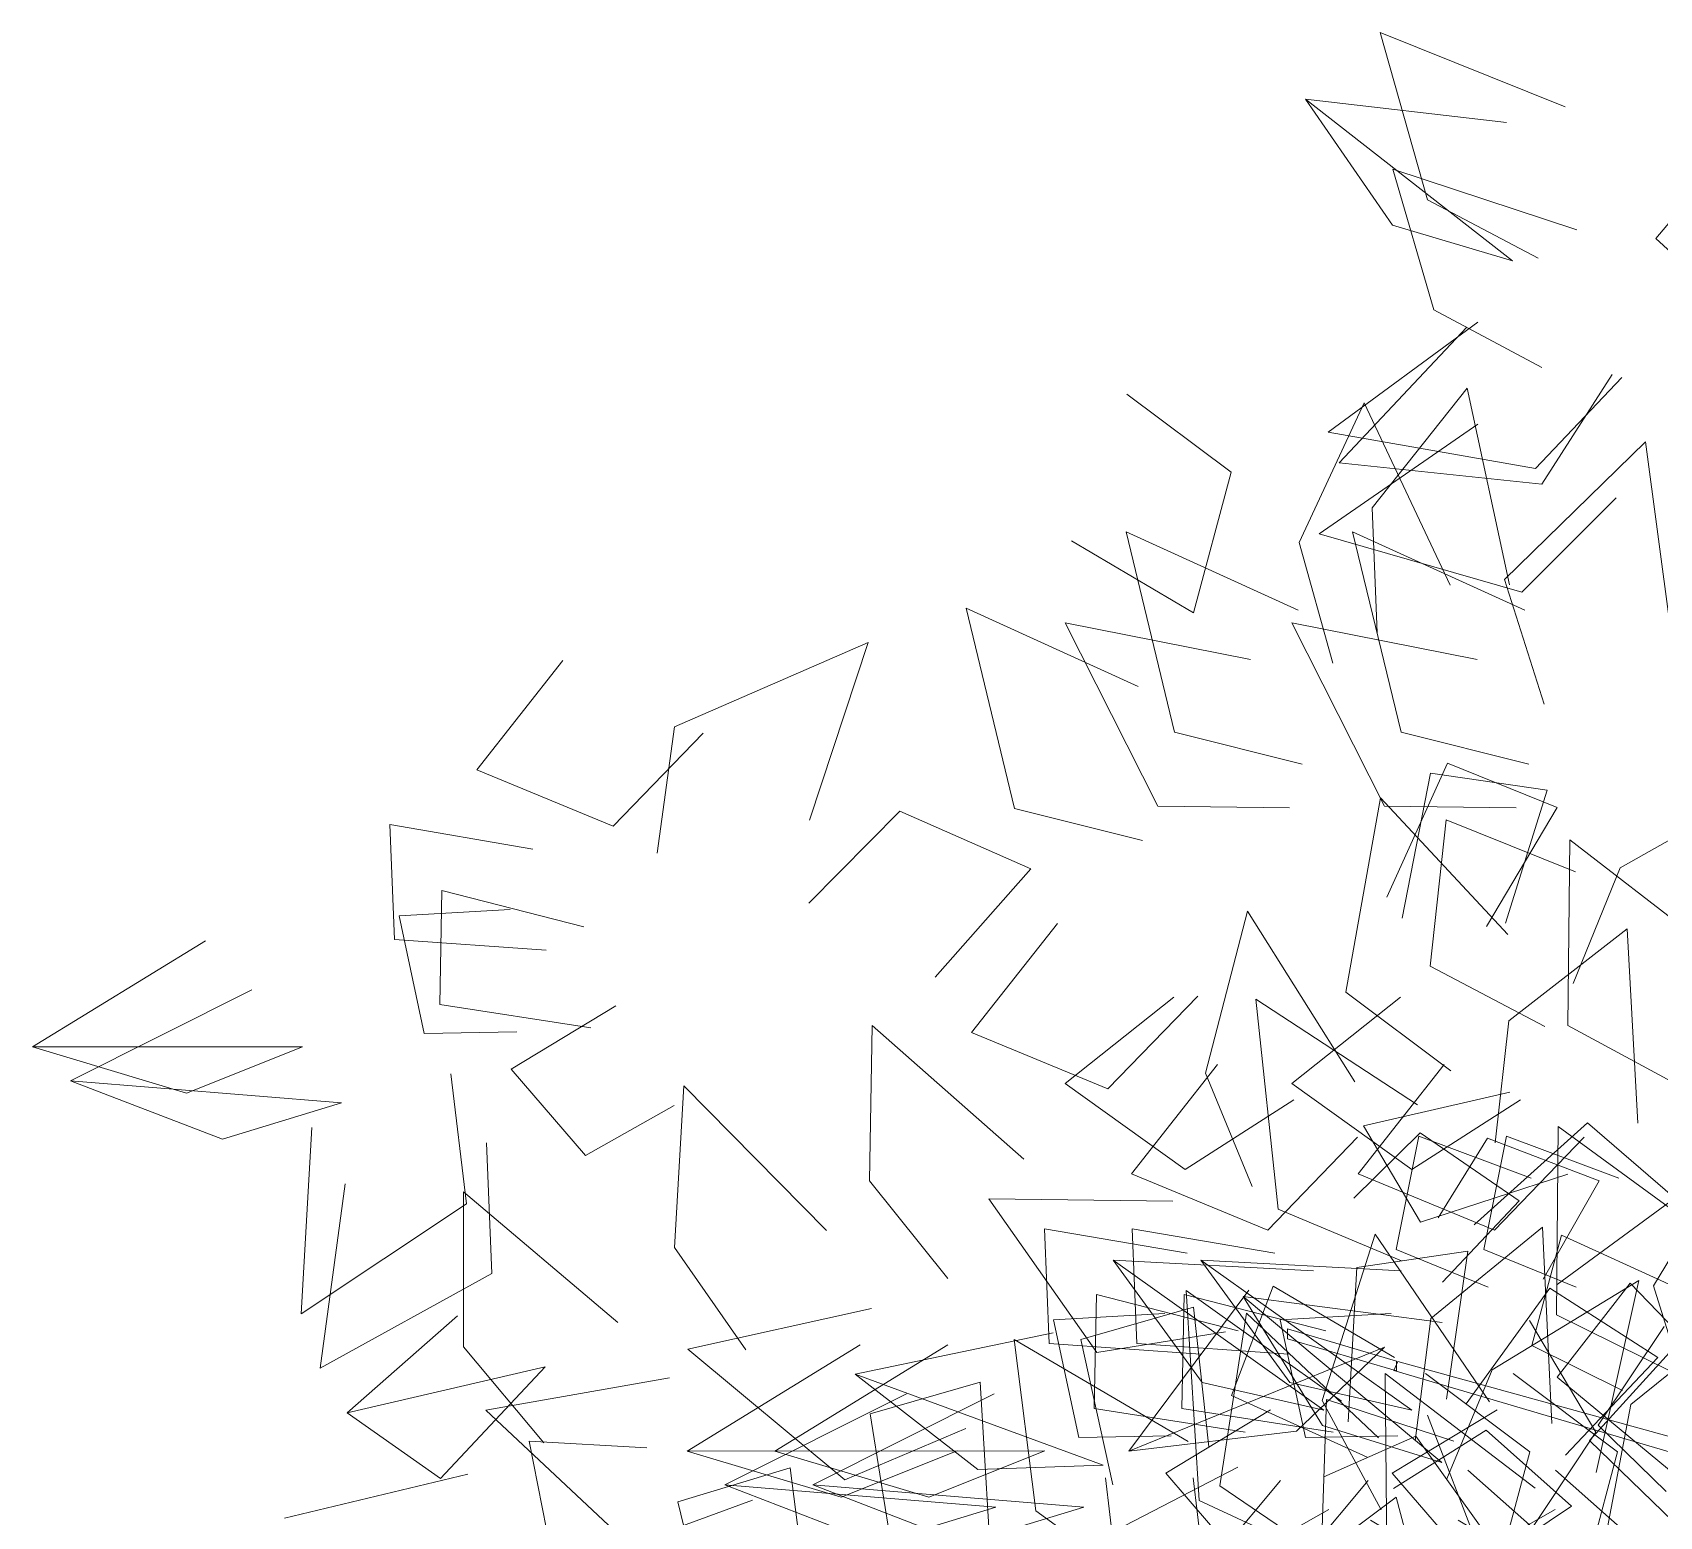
# Model space of a CAD drawing. Extents: x -191 to -12, y -149 to 43.
# Drawn here: x -190.8 to -109.5, y -35.9 to 38.2 of the extents above; entities that cross this region are included whole.
import ezdxf

# ---------------------------------------------------------------- set-up
doc = ezdxf.new("R2010")
doc.units = 0
doc.header["$LTSCALE"] = 96
doc.header["$MEASUREMENT"] = 0
doc.layers.add('A-FURN-MAIN-0', color=94, linetype='Continuous', lineweight=5)
doc.layers.add('A-FURN-MAIN-1', color=42, linetype='Continuous', lineweight=5)

msp = doc.modelspace()

# ---------------------------------------------------------------- linework, layer by layer
at = {"layer": 'A-FURN-MAIN-0'}
for points, invisible_edges in [([(-115.583, 26.945, 232.4), (-121.11, 29.865, 232.159), (-123.465, 38.218, 231.239)], 12), ([(-115.583, 26.945, 232.4), (-123.465, 38.218, 231.239), (-114.234, 34.514, 233.204)], 9), ([(-115.583, 26.945, 232.4), (-121.11, 29.865, 232.159), (-123.465, 38.218, 231.239)], 12), ([(-115.583, 26.945, 232.4), (-123.465, 38.218, 231.239), (-114.234, 34.514, 233.204)], 9), ([(-116.868, 26.81, 235.967), (-122.862, 28.598, 235.886), (-127.204, 34.897, 231.687)], 12), ([(-116.868, 26.81, 235.967), (-127.204, 34.897, 231.687), (-117.168, 33.729, 232.534)], 8), ([(-116.868, 26.81, 235.967), (-122.862, 28.598, 235.886), (-127.204, 34.897, 231.687)], 12), ([(-116.868, 26.81, 235.967), (-127.204, 34.897, 231.687), (-117.168, 33.729, 232.534)], 8), ([(-104.249, 22.948, 235.192), (-109.715, 27.921, 232.891), (-106.055, 32.259, 228.731)], 12), ([(-104.249, 22.948, 235.192), (-109.715, 27.921, 232.891), (-106.055, 32.259, 228.731)], 12), ([(-115.399, 21.486, 218.617), (-120.789, 24.37, 217.29), (-122.843, 31.39, 212.531)], 12), ([(-115.399, 21.486, 218.617), (-122.843, 31.39, 212.531), (-113.646, 28.354, 215.532)], 9), ([(-115.399, 21.486, 218.617), (-120.789, 24.37, 217.29), (-122.843, 31.39, 212.531)], 12), ([(-115.399, 21.486, 218.617), (-122.843, 31.39, 212.531), (-113.646, 28.354, 215.532)], 9), ([(-111.401, 20.984, 230.395), (-126.077, 18.251, 229.081), (-118.603, 23.753, 231.763)], 9), ([(-111.401, 20.984, 230.395), (-126.077, 18.251, 229.081), (-118.603, 23.753, 231.763)], 9), ([(-111.882, 21.137, 236.067), (-125.514, 16.716, 240.447), (-119.138, 23.495, 237.858)], 9), ([(-111.882, 21.137, 236.067), (-125.514, 16.716, 240.447), (-119.138, 23.495, 237.858)], 9), ([(-111.882, 21.137, 236.067), (-115.395, 15.663, 237.616), (-125.514, 16.716, 240.447)], 12), ([(-111.882, 21.137, 236.067), (-115.395, 15.663, 237.616), (-125.514, 16.716, 240.447)], 12), ([(-111.401, 20.984, 230.395), (-115.722, 16.431, 228.091), (-126.077, 18.251, 229.081)], 12), ([(-111.401, 20.984, 230.395), (-115.722, 16.431, 228.091), (-126.077, 18.251, 229.081)], 12), ([(-123.617, 8.228, 222.687), (-123.869, 14.47, 222.347), (-119.136, 20.459, 218.119)], 12), ([(-123.617, 8.228, 222.687), (-123.869, 14.47, 222.347), (-119.136, 20.459, 218.119)], 12), ([(-123.617, 8.228, 222.687), (-119.136, 20.459, 218.119), (-117.021, 10.634, 219.453)], 9), ([(-123.617, 8.228, 222.687), (-119.136, 20.459, 218.119), (-117.021, 10.634, 219.453)], 9), ([(-136.127, 20.154, 189.564), (-132.796, 9.221, 192.05), (-138.881, 12.824, 190.561)], 9), ([(-136.127, 20.154, 189.564), (-132.796, 9.221, 192.05), (-138.881, 12.824, 190.561)], 9), ([(-136.127, 20.154, 189.564), (-130.913, 16.248, 190.343), (-132.796, 9.221, 192.05)], 12), ([(-136.127, 20.154, 189.564), (-130.913, 16.248, 190.343), (-132.796, 9.221, 192.05)], 12), ([(-125.844, 6.72, 216.141), (-127.509, 12.745, 215.903), (-124.275, 19.721, 211.774)], 12), ([(-125.844, 6.72, 216.141), (-127.509, 12.745, 215.903), (-124.275, 19.721, 211.774)], 12), ([(-125.844, 6.72, 216.141), (-124.275, 19.721, 211.774), (-119.979, 10.612, 212.948)], 9), ([(-125.844, 6.72, 216.141), (-124.275, 19.721, 211.774), (-119.979, 10.612, 212.948)], 9), ([(-111.684, 14.978, 219.557), (-126.525, 13.177, 220.585), (-118.603, 18.649, 219.799)], 9), ([(-111.684, 14.978, 219.557), (-126.525, 13.177, 220.585), (-118.603, 18.649, 219.799)], 9), ([(-115.283, 4.661, 246.079), (-117.273, 10.886, 247.487), (-110.221, 17.77, 251.283)], 12), ([(-115.283, 4.661, 246.079), (-117.273, 10.886, 247.487), (-110.221, 17.77, 251.283)], 12), ([(-115.283, 4.661, 246.079), (-110.221, 17.77, 251.283), (-108.999, 8.544, 248.694)], 9), ([(-115.283, 4.661, 246.079), (-110.221, 17.77, 251.283), (-108.999, 8.544, 248.694)], 9), ([(-111.684, 14.978, 219.557), (-116.393, 10.254, 220.028), (-126.525, 13.177, 220.585)], 12), ([(-111.684, 14.978, 219.557), (-116.393, 10.254, 220.028), (-126.525, 13.177, 220.585)], 12), ([(-127.363, 1.673, 222.876), (-133.745, 3.265, 224.074), (-136.163, 13.278, 226.404)], 12), ([(-127.363, 1.673, 222.876), (-136.163, 13.278, 226.404), (-127.572, 9.365, 224.356)], 9), ([(-127.363, 1.673, 222.876), (-133.745, 3.265, 224.074), (-136.163, 13.278, 226.404)], 12), ([(-127.363, 1.673, 222.876), (-136.163, 13.278, 226.404), (-127.572, 9.365, 224.356)], 9), ([(-116.048, 1.673, 201.346), (-122.43, 3.265, 202.545), (-124.848, 13.278, 204.875)], 12), ([(-116.048, 1.673, 201.346), (-124.848, 13.278, 204.875), (-116.257, 9.365, 202.827)], 9), ([(-116.048, 1.673, 201.346), (-122.43, 3.265, 202.545), (-124.848, 13.278, 204.875)], 12), ([(-116.048, 1.673, 201.346), (-124.848, 13.278, 204.875), (-116.257, 9.365, 202.827)], 9), ([(-135.347, -2.139, 165.887), (-141.729, -0.546, 167.085), (-144.147, 9.466, 169.415)], 12), ([(-135.347, -2.139, 165.887), (-144.147, 9.466, 169.415), (-135.555, 5.554, 167.367)], 9), ([(-135.347, -2.139, 165.887), (-141.729, -0.546, 167.085), (-144.147, 9.466, 169.415)], 12), ([(-135.347, -2.139, 165.887), (-144.147, 9.466, 169.415), (-135.555, 5.554, 167.367)], 9), ([(-128.003, -0.517, 216.222), (-134.575, -0.436, 217.444), (-139.197, 8.727, 219.936)], 12), ([(-128.003, -0.517, 216.222), (-139.197, 8.727, 219.936), (-129.948, 6.902, 217.827)], 9), ([(-128.003, -0.517, 216.222), (-134.575, -0.436, 217.444), (-139.197, 8.727, 219.936)], 12), ([(-128.003, -0.517, 216.222), (-139.197, 8.727, 219.936), (-129.948, 6.902, 217.827)], 9), ([(-116.687, -0.517, 194.692), (-123.26, -0.436, 195.915), (-127.882, 8.727, 198.407)], 12), ([(-116.687, -0.517, 194.692), (-127.882, 8.727, 198.407), (-118.633, 6.902, 196.298)], 9), ([(-116.687, -0.517, 194.692), (-123.26, -0.436, 195.915), (-127.882, 8.727, 198.407)], 12), ([(-116.687, -0.517, 194.692), (-127.882, 8.727, 198.407), (-118.633, 6.902, 196.298)], 9), ([(-159.577, -2.779, 226.103), (-158.713, 3.527, 224.057), (-149.043, 7.752, 224.465)], 12), ([(-159.577, -2.779, 226.103), (-149.043, 7.752, 224.465), (-151.963, -1.122, 226.925)], 9), ([(-159.577, -2.779, 226.103), (-158.713, 3.527, 224.057), (-149.043, 7.752, 224.465)], 12), ([(-159.577, -2.779, 226.103), (-149.043, 7.752, 224.465), (-151.963, -1.122, 226.925)], 9), ([(-157.279, 3.214, 210.725), (-168.574, 1.389, 213.159), (-164.275, 6.844, 211.159)], 9), ([(-157.279, 3.214, 210.725), (-168.574, 1.389, 213.159), (-164.275, 6.844, 211.159)], 9), ([(-157.279, 3.214, 210.725), (-161.764, -1.425, 211.916), (-168.574, 1.389, 213.159)], 12), ([(-157.279, 3.214, 210.725), (-161.764, -1.425, 211.916), (-168.574, 1.389, 213.159)], 12), ([(-123.135, -4.98, 222.455), (-120.106, 1.714, 220.022), (-114.631, -0.492, 216.191)], 12), ([(-123.135, -4.98, 222.455), (-120.106, 1.714, 220.022), (-114.631, -0.492, 216.191)], 12), ([(-122.375, -6.028, 215.694), (-120.955, 1.217, 213.371), (-115.135, 0.374, 209.507)], 12), ([(-122.375, -6.028, 215.694), (-120.955, 1.217, 213.371), (-115.135, 0.374, 209.507)], 12), ([(-122.375, -6.028, 215.694), (-115.135, 0.374, 209.507), (-117.209, -6.272, 212.584)], 9), ([(-122.375, -6.028, 215.694), (-115.135, 0.374, 209.507), (-117.209, -6.272, 212.584)], 9), ([(-113.84, -9.282, 261.52), (-111.492, -3.514, 262.112), (-104.432, 0.468, 258.879)], 12), ([(-113.84, -9.282, 261.52), (-104.432, 0.468, 258.879), (-106.622, -9.431, 258.757)], 9), ([(-113.84, -9.282, 261.52), (-111.492, -3.514, 262.112), (-104.432, 0.468, 258.879)], 12), ([(-113.84, -9.282, 261.52), (-104.432, 0.468, 258.879), (-106.622, -9.431, 258.757)], 9), ([(-151.998, -5.274, 262.277), (-147.457, -0.681, 261.125), (-140.92, -3.564, 258.935)], 12), ([(-151.998, -5.274, 262.277), (-147.457, -0.681, 261.125), (-140.92, -3.564, 258.935)], 12), ([(-119.942, -13.654, 260.686), (-125.184, -9.728, 262.035), (-123.457, -0.015, 265.804)], 12), ([(-119.942, -13.654, 260.686), (-125.184, -9.728, 262.035), (-123.457, -0.015, 265.804)], 12), ([(-119.942, -13.654, 260.686), (-123.457, -0.015, 265.804), (-117.093, -6.836, 263.294)], 9), ([(-119.942, -13.654, 260.686), (-123.457, -0.015, 265.804), (-117.093, -6.836, 263.294)], 9), ([(-123.135, -4.98, 222.455), (-114.631, -0.492, 216.191), (-118.161, -6.442, 219.367)], 9), ([(-123.135, -4.98, 222.455), (-114.631, -0.492, 216.191), (-118.161, -6.442, 219.367)], 9), ([(-165.116, -7.623, 253.505), (-172.681, -7.085, 251.961), (-172.915, -1.35, 247.889)], 12), ([(-165.116, -7.623, 253.505), (-172.915, -1.35, 247.889), (-165.787, -2.576, 250.264)], 9), ([(-165.116, -7.623, 253.505), (-172.681, -7.085, 251.961), (-172.915, -1.35, 247.889)], 12), ([(-165.116, -7.623, 253.505), (-172.915, -1.35, 247.889), (-165.787, -2.576, 250.264)], 9), ([(-115.247, -11.435, 249.589), (-120.97, -8.429, 250.707), (-120.184, -1.117, 252.035)], 12), ([(-115.247, -11.435, 249.589), (-120.97, -8.429, 250.707), (-120.184, -1.117, 252.035)], 12), ([(-115.247, -11.435, 249.589), (-120.184, -1.117, 252.035), (-113.714, -3.71, 250.126)], 9), ([(-115.247, -11.435, 249.589), (-120.184, -1.117, 252.035), (-113.714, -3.71, 250.126)], 9), ([(-108.311, -14.516, 247.841), (-114.109, -11.387, 248.978), (-114.004, -2.104, 254.012)], 12), ([(-108.311, -14.516, 247.841), (-114.109, -11.387, 248.978), (-114.004, -2.104, 254.012)], 12), ([(-108.311, -14.516, 247.841), (-114.004, -2.104, 254.012), (-106.618, -7.817, 251.538)], 9), ([(-108.311, -14.516, 247.841), (-114.004, -2.104, 254.012), (-106.618, -7.817, 251.538)], 9), ([(-151.998, -5.274, 262.277), (-140.92, -3.564, 258.935), (-145.697, -8.976, 259.293)], 9), ([(-151.998, -5.274, 262.277), (-140.92, -3.564, 258.935), (-145.697, -8.976, 259.293)], 9), ([(-162.886, -11.507, 248.263), (-170.428, -10.339, 246.973), (-170.316, -4.641, 242.846)], 12), ([(-162.886, -11.507, 248.263), (-170.428, -10.339, 246.973), (-170.316, -4.641, 242.846)], 12), ([(-162.886, -11.507, 248.263), (-170.316, -4.641, 242.846), (-163.239, -6.449, 244.989)], 9), ([(-162.886, -11.507, 248.263), (-170.316, -4.641, 242.846), (-163.239, -6.449, 244.989)], 9), ([(-166.586, -11.698, 217.05), (-172.458, -5.9, 210.179), (-166.912, -5.59, 214.551)], 9), ([(-166.586, -11.698, 217.05), (-172.458, -5.9, 210.179), (-166.912, -5.59, 214.551)], 9), ([(-129.866, -19.424, 156.618), (-132.197, -13.766, 157.916), (-130.091, -5.675, 155.416)], 12), ([(-129.866, -19.424, 156.618), (-132.197, -13.766, 157.916), (-130.091, -5.675, 155.416)], 12), ([(-129.866, -19.424, 156.618), (-130.091, -5.675, 155.416), (-124.738, -14.193, 154.151)], 9), ([(-129.866, -19.424, 156.618), (-130.091, -5.675, 155.416), (-124.738, -14.193, 154.151)], 9), ([(-166.586, -11.698, 217.05), (-171.202, -11.785, 213.341), (-172.458, -5.9, 210.179)], 12), ([(-166.586, -11.698, 217.05), (-171.202, -11.785, 213.341), (-172.458, -5.9, 210.179)], 12), ([(-132.584, -9.914, 158.663), (-143.878, -11.739, 161.097), (-139.58, -6.284, 159.097)], 9), ([(-132.584, -9.914, 158.663), (-143.878, -11.739, 161.097), (-139.58, -6.284, 159.097)], 9), ([(-177.273, -12.443, 255.434), (-190.759, -12.458, 252.489), (-182.118, -7.155, 252.551)], 8), ([(-177.273, -12.443, 255.434), (-190.759, -12.458, 252.489), (-182.118, -7.155, 252.551)], 8), ([(-117.736, -17.247, 225.699), (-117.042, -11.154, 224.466), (-111.142, -6.562, 219.965)], 12), ([(-117.736, -17.247, 225.699), (-111.142, -6.562, 219.965), (-110.609, -16.259, 222.875)], 9), ([(-117.736, -17.247, 225.699), (-117.042, -11.154, 224.466), (-111.142, -6.562, 219.965)], 12), ([(-117.736, -17.247, 225.699), (-111.142, -6.562, 219.965), (-110.609, -16.259, 222.875)], 9), ([(-175.333, -15.257, 250.664), (-188.867, -14.147, 248.184), (-179.809, -9.599, 247.888)], 8), ([(-175.333, -15.257, 250.664), (-188.867, -14.147, 248.184), (-179.809, -9.599, 247.888)], 8), ([(-158.722, -15.376, 211.842), (-166.86, -13.566, 205.075), (-161.631, -10.395, 208.622)], 9), ([(-158.722, -15.376, 211.842), (-166.86, -13.566, 205.075), (-161.631, -10.395, 208.622)], 9), ([(-132.584, -9.914, 158.663), (-137.068, -14.553, 159.854), (-143.878, -11.739, 161.097)], 12), ([(-132.584, -9.914, 158.663), (-137.068, -14.553, 159.854), (-143.878, -11.739, 161.097)], 12), ([(-127.788, -15.105, 224.189), (-139.201, -14.277, 226.613), (-133.777, -9.974, 224.542)], 9), ([(-127.788, -15.105, 224.189), (-139.201, -14.277, 226.613), (-133.777, -9.974, 224.542)], 9), ([(-122.404, -23.142, 226.406), (-128.563, -20.555, 226.69), (-129.678, -10.073, 227.329)], 12), ([(-122.404, -23.142, 226.406), (-129.678, -10.073, 227.329), (-121.609, -15.355, 226.766)], 9), ([(-122.404, -23.142, 226.406), (-128.563, -20.555, 226.69), (-129.678, -10.073, 227.329)], 12), ([(-122.404, -23.142, 226.406), (-129.678, -10.073, 227.329), (-121.609, -15.355, 226.766)], 9), ([(-116.473, -15.105, 202.66), (-127.886, -14.277, 205.084), (-122.461, -9.974, 203.012)], 9), ([(-116.473, -15.105, 202.66), (-127.886, -14.277, 205.084), (-122.461, -9.974, 203.012)], 9), ([(-145.052, -24.022, 155.452), (-148.975, -19.15, 155.368), (-148.836, -11.383, 151.391)], 12), ([(-145.052, -24.022, 155.452), (-148.975, -19.15, 155.368), (-148.836, -11.383, 151.391)], 12), ([(-145.052, -24.022, 155.452), (-148.836, -11.383, 151.391), (-141.26, -18.056, 152.324)], 9), ([(-145.052, -24.022, 155.452), (-148.836, -11.383, 151.391), (-141.26, -18.056, 152.324)], 9), ([(-177.273, -12.443, 255.434), (-183.064, -14.762, 255.901), (-190.759, -12.458, 252.489)], 12), ([(-177.273, -12.443, 255.434), (-183.064, -14.762, 255.901), (-190.759, -12.458, 252.489)], 12), ([(-169.872, -13.795, 254.769), (-169.084, -20.289, 256.15), (-177.351, -25.79, 259.744)], 12), ([(-169.872, -13.795, 254.769), (-177.351, -25.79, 259.744), (-176.812, -16.479, 257.227)], 9), ([(-169.872, -13.795, 254.769), (-169.084, -20.289, 256.15), (-177.351, -25.79, 259.744)], 12), ([(-169.872, -13.795, 254.769), (-177.351, -25.79, 259.744), (-176.812, -16.479, 257.227)], 9), ([(-158.722, -15.376, 211.842), (-163.147, -17.873, 208.799), (-166.86, -13.566, 205.075)], 12), ([(-158.722, -15.376, 211.842), (-163.147, -17.873, 208.799), (-166.86, -13.566, 205.075)], 12), ([(-124.6, -16.972, 217.262), (-135.894, -18.797, 219.696), (-131.596, -13.342, 217.696)], 9), ([(-124.6, -16.972, 217.262), (-135.894, -18.797, 219.696), (-131.596, -13.342, 217.696)], 9), ([(-113.285, -16.972, 195.733), (-124.579, -18.797, 198.167), (-120.281, -13.342, 196.167)], 9), ([(-113.285, -16.972, 195.733), (-124.579, -18.797, 198.167), (-120.281, -13.342, 196.167)], 9), ([(-175.333, -15.257, 250.664), (-181.28, -17.069, 251.356), (-188.867, -14.147, 248.184)], 12), ([(-175.333, -15.257, 250.664), (-181.28, -17.069, 251.356), (-188.867, -14.147, 248.184)], 12), ([(-155.151, -27.589, 155.932), (-158.71, -22.478, 156.53), (-158.236, -14.402, 153.258)], 12), ([(-155.151, -27.589, 155.932), (-158.71, -22.478, 156.53), (-158.236, -14.402, 153.258)], 12), ([(-155.151, -27.589, 155.932), (-158.236, -14.402, 153.258), (-151.122, -21.625, 153.111)], 9), ([(-155.151, -27.589, 155.932), (-158.236, -14.402, 153.258), (-151.122, -21.625, 153.111)], 9), ([(-127.788, -15.105, 224.189), (-133.209, -18.584, 225.439), (-139.201, -14.277, 226.613)], 12), ([(-127.788, -15.105, 224.189), (-133.209, -18.584, 225.439), (-139.201, -14.277, 226.613)], 12), ([(-116.473, -15.105, 202.66), (-121.894, -18.584, 203.909), (-127.886, -14.277, 205.084)], 12), ([(-116.473, -15.105, 202.66), (-121.894, -18.584, 203.909), (-127.886, -14.277, 205.084)], 12), ([(-114.101, -18.816, 224.26), (-124.308, -16.405, 219.604), (-116.999, -14.722, 220.905)], 9), ([(-114.101, -18.816, 224.26), (-124.308, -16.405, 219.604), (-116.999, -14.722, 220.905)], 9), ([(-107.921, -30.475, 243.616), (-109.826, -24.385, 241.619), (-104.727, -15.942, 245.392)], 12), ([(-107.921, -30.475, 243.616), (-109.826, -24.385, 241.619), (-104.727, -15.942, 245.392)], 12), ([(-124.6, -16.972, 217.262), (-129.084, -21.611, 218.453), (-135.894, -18.797, 219.696)], 12), ([(-124.6, -16.972, 217.262), (-129.084, -21.611, 218.453), (-135.894, -18.797, 219.696)], 12), ([(-124.783, -20.003, 220.579), (-121.475, -16.742, 216.906), (-116.533, -20.14, 213.708)], 12), ([(-124.783, -20.003, 220.579), (-121.475, -16.742, 216.906), (-116.533, -20.14, 213.708)], 12), ([(-113.285, -16.972, 195.733), (-117.769, -21.611, 196.924), (-124.579, -18.797, 198.167)], 12), ([(-113.285, -16.972, 195.733), (-117.769, -21.611, 196.924), (-124.579, -18.797, 198.167)], 12), ([(-114.101, -18.816, 224.26), (-121.453, -21.206, 223.883), (-124.308, -16.405, 219.604)], 12), ([(-114.101, -18.816, 224.26), (-121.453, -21.206, 223.883), (-124.308, -16.405, 219.604)], 12), ([(-118.074, -24.462, 256.243), (-122.675, -22.575, 253.028), (-121.539, -16.921, 249.429)], 12), ([(-118.074, -24.462, 256.243), (-122.675, -22.575, 253.028), (-121.539, -16.921, 249.429)], 12), ([(-118.074, -24.462, 256.243), (-121.539, -16.921, 249.429), (-115.929, -19.01, 253.189)], 9), ([(-118.074, -24.462, 256.243), (-121.539, -16.921, 249.429), (-115.929, -19.01, 253.189)], 9), ([(-120.573, -21.001, 213.573), (-118.106, -17.015, 209.955), (-112.531, -19.15, 206.703)], 12), ([(-120.573, -21.001, 213.573), (-118.106, -17.015, 209.955), (-112.531, -19.15, 206.703)], 12), ([(-118.786, -21.343, 259.327), (-113.118, -16.255, 257.954), (-108.762, -20.012, 253.901)], 12), ([(-118.786, -21.343, 259.327), (-113.118, -16.255, 257.954), (-108.762, -20.012, 253.901)], 12), ([(-113.694, -24.462, 189.831), (-118.295, -22.575, 186.616), (-117.159, -16.921, 183.017)], 12), ([(-113.694, -24.462, 189.831), (-118.295, -22.575, 186.616), (-117.159, -16.921, 183.017)], 12), ([(-113.694, -24.462, 189.831), (-117.159, -16.921, 183.017), (-111.549, -19.01, 186.777)], 9), ([(-113.694, -24.462, 189.831), (-117.159, -16.921, 183.017), (-111.549, -19.01, 186.777)], 9), ([(-108.835, -28.723, 227.248), (-114.663, -25.831, 228.788), (-114.589, -16.43, 233.6)], 12), ([(-108.835, -28.723, 227.248), (-114.663, -25.831, 228.788), (-114.589, -16.43, 233.6)], 12), ([(-108.835, -28.723, 227.248), (-114.589, -16.43, 233.6), (-107.166, -21.865, 230.652)], 9), ([(-108.835, -28.723, 227.248), (-114.589, -16.43, 233.6), (-107.166, -21.865, 230.652)], 9), ([(-168.101, -17.24, 249.761), (-167.819, -23.766, 251.188), (-176.392, -28.511, 255.128)], 12), ([(-168.101, -17.24, 249.761), (-176.392, -28.511, 255.128), (-175.153, -19.302, 252.487)], 9), ([(-168.101, -17.24, 249.761), (-167.819, -23.766, 251.188), (-176.392, -28.511, 255.128)], 12), ([(-168.101, -17.24, 249.761), (-176.392, -28.511, 255.128), (-175.153, -19.302, 252.487)], 9), ([(-120.573, -21.001, 213.573), (-112.531, -19.15, 206.703), (-115.326, -24.051, 210.963)], 9), ([(-120.573, -21.001, 213.573), (-112.531, -19.15, 206.703), (-115.326, -24.051, 210.963)], 9), ([(-165.236, -32.234, 156.8), (-169.248, -27.436, 156.673), (-169.236, -19.69, 152.654)], 12), ([(-165.236, -32.234, 156.8), (-169.248, -27.436, 156.673), (-169.236, -19.69, 152.654)], 12), ([(-165.236, -32.234, 156.8), (-169.236, -19.69, 152.654), (-161.542, -26.217, 153.654)], 9), ([(-165.236, -32.234, 156.8), (-169.236, -19.69, 152.654), (-161.542, -26.217, 153.654)], 9), ([(-131.202, -26.696, 155.076), (-137.625, -27.728, 156.621), (-143.012, -20.046, 161.469)], 12), ([(-131.202, -26.696, 155.076), (-143.012, -20.046, 161.469), (-133.817, -20.155, 158.509)], 9), ([(-131.202, -26.696, 155.076), (-137.625, -27.728, 156.621), (-143.012, -20.046, 161.469)], 12), ([(-131.202, -26.696, 155.076), (-143.012, -20.046, 161.469), (-133.817, -20.155, 158.509)], 9), ([(-124.783, -20.003, 220.579), (-116.533, -20.14, 213.708), (-120.366, -24.208, 218.036)], 9), ([(-124.783, -20.003, 220.579), (-116.533, -20.14, 213.708), (-120.366, -24.208, 218.036)], 9), ([(-118.786, -21.343, 259.327), (-108.762, -20.012, 253.901), (-114.636, -24.32, 256.112)], 9), ([(-118.786, -21.343, 259.327), (-108.762, -20.012, 253.901), (-114.636, -24.32, 256.112)], 9), ([(-132.437, -27.809, 260.042), (-140.002, -27.271, 258.497), (-140.236, -21.536, 254.426)], 12), ([(-132.437, -27.809, 260.042), (-140.236, -21.536, 254.426), (-133.108, -22.762, 256.801)], 9), ([(-132.437, -27.809, 260.042), (-140.002, -27.271, 258.497), (-140.236, -21.536, 254.426)], 12), ([(-132.437, -27.809, 260.042), (-140.236, -21.536, 254.426), (-133.108, -22.762, 256.801)], 9), ([(-128.057, -27.809, 193.629), (-135.622, -27.271, 192.085), (-135.856, -21.536, 188.014)], 12), ([(-128.057, -27.809, 193.629), (-135.856, -21.536, 188.014), (-128.728, -22.762, 190.389)], 9), ([(-128.057, -27.809, 193.629), (-135.622, -27.271, 192.085), (-135.856, -21.536, 188.014)], 12), ([(-128.057, -27.809, 193.629), (-135.856, -21.536, 188.014), (-128.728, -22.762, 190.389)], 9), ([(-123.431, -35.572, 298.355), (-126.376, -30.12, 299.213), (-123.726, -21.807, 299.345)], 12), ([(-123.431, -35.572, 298.355), (-126.376, -30.12, 299.213), (-123.726, -21.807, 299.345)], 12), ([(-123.431, -35.572, 298.355), (-123.726, -21.807, 299.345), (-118.017, -30.184, 299.544)], 9), ([(-123.431, -35.572, 298.355), (-123.726, -21.807, 299.345), (-118.017, -30.184, 299.544)], 9), ([(-121.73, -32.13, 225.35), (-120.94, -26.02, 224.261), (-115.366, -21.46, 219.332)], 12), ([(-121.73, -32.13, 225.35), (-115.366, -21.46, 219.332), (-114.898, -31.274, 221.837)], 9), ([(-121.73, -32.13, 225.35), (-120.94, -26.02, 224.261), (-115.366, -21.46, 219.332)], 12), ([(-121.73, -32.13, 225.35), (-115.366, -21.46, 219.332), (-114.898, -31.274, 221.837)], 9), ([(-111.374, -29.616, 184.059), (-115.908, -27.371, 180.983), (-114.423, -21.866, 177.282)], 12), ([(-111.374, -29.616, 184.059), (-115.908, -27.371, 180.983), (-114.423, -21.866, 177.282)], 12), ([(-111.374, -29.616, 184.059), (-114.423, -21.866, 177.282), (-108.882, -24.393, 180.871)], 9), ([(-111.374, -29.616, 184.059), (-114.423, -21.866, 177.282), (-108.882, -24.393, 180.871)], 9), ([(-125.063, -31.182, 152.955), (-124.638, -23.477, 152.364), (-119.089, -22.664, 148.114)], 12), ([(-125.063, -31.182, 152.955), (-119.089, -22.664, 148.114), (-120.167, -30.048, 149.614)], 9), ([(-125.063, -31.182, 152.955), (-124.638, -23.477, 152.364), (-119.089, -22.664, 148.114)], 12), ([(-125.063, -31.182, 152.955), (-119.089, -22.664, 148.114), (-120.167, -30.048, 149.614)], 9), ([(-126.279, -30.609, 249.922), (-132.359, -29.22, 249.433), (-136.8, -23.113, 245.059)], 12), ([(-126.279, -30.609, 249.922), (-136.8, -23.113, 245.059), (-126.797, -23.635, 246.629)], 8), ([(-126.279, -30.609, 249.922), (-132.359, -29.22, 249.433), (-136.8, -23.113, 245.059)], 12), ([(-126.279, -30.609, 249.922), (-136.8, -23.113, 245.059), (-126.797, -23.635, 246.629)], 8), ([(-121.899, -30.609, 183.51), (-127.979, -29.22, 183.021), (-132.42, -23.113, 178.647)], 12), ([(-121.899, -30.609, 183.51), (-132.42, -23.113, 178.647), (-122.417, -23.635, 180.217)], 8), ([(-121.899, -30.609, 183.51), (-127.979, -29.22, 183.021), (-132.42, -23.113, 178.647)], 12), ([(-121.899, -30.609, 183.51), (-132.42, -23.113, 178.647), (-122.417, -23.635, 180.217)], 8), ([(-120.143, -34.039, 248.189), (-117.879, -28.581, 250.241), (-110.552, -24.121, 248.631)], 12), ([(-120.143, -34.039, 248.189), (-110.552, -24.121, 248.631), (-112.694, -33.716, 246.151)], 9), ([(-120.143, -34.039, 248.189), (-117.879, -28.581, 250.241), (-110.552, -24.121, 248.631)], 12), ([(-120.143, -34.039, 248.189), (-110.552, -24.121, 248.631), (-112.694, -33.716, 246.151)], 9), ([(-109.024, -33.604, 183.598), (-114.633, -28.945, 181.003), (-110.982, -24.264, 177.224)], 8), ([(-109.024, -33.604, 183.598), (-114.633, -28.945, 181.003), (-110.982, -24.264, 177.224)], 8), ([(-109.024, -33.604, 183.598), (-110.982, -24.264, 177.224), (-106.239, -29.207, 180.543)], 9), ([(-109.024, -33.604, 183.598), (-110.982, -24.264, 177.224), (-106.239, -29.207, 180.543)], 9), ([(-130.207, -31.693, 254.8), (-137.748, -30.525, 253.51), (-137.637, -24.826, 249.383)], 12), ([(-130.207, -31.693, 254.8), (-137.748, -30.525, 253.51), (-137.637, -24.826, 249.383)], 12), ([(-130.207, -31.693, 254.8), (-137.637, -24.826, 249.383), (-130.56, -26.635, 251.526)], 9), ([(-130.207, -31.693, 254.8), (-137.637, -24.826, 249.383), (-130.56, -26.635, 251.526)], 9), ([(-123.25, -27.46, 228.301), (-136.018, -32.643, 227.489), (-130.033, -24.608, 225.933)], 8), ([(-123.25, -27.46, 228.301), (-136.018, -32.643, 227.489), (-130.033, -24.608, 225.933)], 8), ([(-125.827, -31.693, 188.387), (-133.368, -30.525, 187.098), (-133.257, -24.826, 182.971)], 12), ([(-125.827, -31.693, 188.387), (-133.368, -30.525, 187.098), (-133.257, -24.826, 182.971)], 12), ([(-125.827, -31.693, 188.387), (-133.257, -24.826, 182.971), (-126.18, -26.635, 185.114)], 9), ([(-125.827, -31.693, 188.387), (-133.257, -24.826, 182.971), (-126.18, -26.635, 185.114)], 9), ([(-126.517, -37.888, 226.335), (-132.513, -35.11, 227.346), (-133.167, -24.628, 228.456)], 12), ([(-126.517, -37.888, 226.335), (-133.167, -24.628, 228.456), (-125.4, -30.151, 226.878)], 9), ([(-126.517, -37.888, 226.335), (-132.513, -35.11, 227.346), (-133.167, -24.628, 228.456)], 12), ([(-126.517, -37.888, 226.335), (-133.167, -24.628, 228.456), (-125.4, -30.151, 226.878)], 9), ([(-124.117, -32.944, 178.423), (-130.888, -29.876, 176.267), (-128.811, -24.409, 172.353)], 12), ([(-124.117, -32.944, 178.423), (-130.888, -29.876, 176.267), (-128.811, -24.409, 172.353)], 12), ([(-120.4, -33.216, 175.759), (-126.355, -31.363, 175.274), (-130.317, -24.931, 170.905)], 12), ([(-120.4, -33.216, 175.759), (-130.317, -24.931, 170.905), (-120.383, -26.222, 172.467)], 8), ([(-120.4, -33.216, 175.759), (-126.355, -31.363, 175.274), (-130.317, -24.931, 170.905)], 12), ([(-120.4, -33.216, 175.759), (-130.317, -24.931, 170.905), (-120.383, -26.222, 172.467)], 8), ([(-124.117, -32.944, 178.423), (-128.811, -24.409, 172.353), (-122.755, -27.974, 175.28)], 9), ([(-124.117, -32.944, 178.423), (-128.811, -24.409, 172.353), (-122.755, -27.974, 175.28)], 9), ([(-119.175, -30.281, 227.369), (-115.004, -24.499, 224.357), (-109.605, -27.971, 221.472)], 12), ([(-119.175, -30.281, 227.369), (-115.004, -24.499, 224.357), (-109.605, -27.971, 221.472)], 12), ([(-165.167, -28.436, 216.297), (-175.048, -30.727, 210.93), (-169.549, -25.895, 213.016)], 8), ([(-165.167, -28.436, 216.297), (-175.048, -30.727, 210.93), (-169.549, -25.895, 213.016)], 8), ([(-144.158, -31.521, 155.371), (-158.048, -27.561, 159.364), (-148.866, -25.519, 157.164)], 9), ([(-144.158, -31.521, 155.371), (-158.048, -27.561, 159.364), (-148.866, -25.519, 157.164)], 9), ([(-133.906, -31.884, 223.586), (-139.778, -26.086, 216.716), (-134.232, -25.776, 221.088)], 9), ([(-133.906, -31.884, 223.586), (-139.778, -26.086, 216.716), (-134.232, -25.776, 221.088)], 9), ([(-136.813, -34.33, 154.682), (-138.419, -27.073, 152.527), (-132.799, -25.457, 148.613)], 12), ([(-136.813, -34.33, 154.682), (-138.419, -27.073, 152.527), (-132.799, -25.457, 148.613)], 12), ([(-136.813, -34.33, 154.682), (-132.799, -25.457, 148.613), (-132.02, -32.44, 151.54)], 9), ([(-136.813, -34.33, 154.682), (-132.799, -25.457, 148.613), (-132.02, -32.44, 151.54)], 9), ([(-126.126, -38.014, 245.853), (-131.483, -34.38, 247.526), (-130.151, -25.749, 253.465)], 12), ([(-126.126, -38.014, 245.853), (-131.483, -34.38, 247.526), (-130.151, -25.749, 253.465)], 12), ([(-126.126, -38.014, 245.853), (-130.151, -25.749, 253.465), (-123.558, -31.977, 250.14)], 9), ([(-126.126, -38.014, 245.853), (-130.151, -25.749, 253.465), (-123.558, -31.977, 250.14)], 9), ([(-122.591, -31.884, 202.057), (-128.463, -26.086, 195.187), (-122.917, -25.776, 199.559)], 9), ([(-122.591, -31.884, 202.057), (-128.463, -26.086, 195.187), (-122.917, -25.776, 199.559)], 9), ([(-112.126, -36.463, 224.554), (-110.961, -30.321, 224.324), (-104.981, -25.483, 220.202)], 12), ([(-112.126, -36.463, 224.554), (-104.981, -25.483, 220.202), (-105.143, -35.554, 221.365)], 9), ([(-112.126, -36.463, 224.554), (-110.961, -30.321, 224.324), (-104.981, -25.483, 220.202)], 12), ([(-112.126, -36.463, 224.554), (-104.981, -25.483, 220.202), (-105.143, -35.554, 221.365)], 9), ([(-137.307, -33.353, 179.193), (-149.69, -28.801, 175.133), (-139.807, -26.741, 176.065)], 8), ([(-137.307, -33.353, 179.193), (-149.69, -28.801, 175.133), (-139.807, -26.741, 176.065)], 8), ([(-133.906, -31.884, 223.586), (-138.523, -31.971, 219.878), (-139.778, -26.086, 216.716)], 12), ([(-133.906, -31.884, 223.586), (-138.523, -31.971, 219.878), (-139.778, -26.086, 216.716)], 12), ([(-122.591, -31.884, 202.057), (-127.208, -31.971, 198.349), (-128.463, -26.086, 195.187)], 12), ([(-122.591, -31.884, 202.057), (-127.208, -31.971, 198.349), (-128.463, -26.086, 195.187)], 12), ([(-116.023, -26.117, 226.567), (-117.821, -39.403, 233.26), (-121.101, -30.845, 230.209)], 9), ([(-116.023, -26.117, 226.567), (-117.821, -39.403, 233.26), (-121.101, -30.845, 230.209)], 9), ([(-116.023, -26.117, 226.567), (-112.711, -31.706, 228.145), (-117.821, -39.403, 233.26)], 12), ([(-116.023, -26.117, 226.567), (-112.711, -31.706, 228.145), (-117.821, -39.403, 233.26)], 12), ([(-109.192, -34.672, 175.933), (-112.583, -31.343, 172.399), (-109.291, -26.416, 169.068)], 12), ([(-109.192, -34.672, 175.933), (-112.583, -31.343, 172.399), (-109.291, -26.416, 169.068)], 12), ([(-144.594, -32.629, 261.971), (-158.08, -32.644, 259.026), (-149.439, -27.341, 259.088)], 8), ([(-144.594, -32.629, 261.971), (-158.08, -32.644, 259.026), (-149.439, -27.341, 259.088)], 8), ([(-144.158, -31.521, 155.371), (-150.204, -34.082, 156.629), (-158.048, -27.561, 159.364)], 12), ([(-144.158, -31.521, 155.371), (-150.204, -34.082, 156.629), (-158.048, -27.561, 159.364)], 12), ([(-140.214, -32.629, 195.559), (-153.7, -32.644, 192.614), (-145.059, -27.341, 192.675)], 8), ([(-140.214, -32.629, 195.559), (-153.7, -32.644, 192.614), (-145.059, -27.341, 192.675)], 8), ([(-135.787, -39.149, 151.886), (-140.672, -35.629, 153.582), (-141.753, -27.067, 154.881)], 12), ([(-135.787, -39.149, 151.886), (-141.753, -27.067, 154.881), (-133.06, -32.162, 153.756)], 9), ([(-135.787, -39.149, 151.886), (-140.672, -35.629, 153.582), (-141.753, -27.067, 154.881)], 12), ([(-135.787, -39.149, 151.886), (-141.753, -27.067, 154.881), (-133.06, -32.162, 153.756)], 9), ([(-123.25, -27.46, 228.301), (-127.657, -31.646, 229.781), (-136.018, -32.643, 227.489)], 12), ([(-123.25, -27.46, 228.301), (-127.657, -31.646, 229.781), (-136.018, -32.643, 227.489)], 12), ([(-119.175, -30.281, 227.369), (-109.605, -27.971, 221.472), (-114.225, -32.844, 225.057)], 9), ([(-119.175, -30.281, 227.369), (-109.605, -27.971, 221.472), (-114.225, -32.844, 225.057)], 9), ([(-107.793, -37.191, 175.835), (-113.029, -32.113, 173.246), (-109.031, -27.726, 169.465)], 12), ([(-107.793, -37.191, 175.835), (-113.029, -32.113, 173.246), (-109.031, -27.726, 169.465)], 12), ([(-165.167, -28.436, 216.297), (-170.397, -34.007, 215.069), (-175.048, -30.727, 210.93)], 12), ([(-165.167, -28.436, 216.297), (-170.397, -34.007, 215.069), (-175.048, -30.727, 210.93)], 12), ([(-154.809, -35.091, 155.129), (-168.124, -30.598, 160.333), (-158.96, -28.98, 157.743)], 9), ([(-154.809, -35.091, 155.129), (-168.124, -30.598, 160.333), (-158.96, -28.98, 157.743)], 9), ([(-137.307, -33.353, 179.193), (-143.559, -33.571, 179.109), (-149.69, -28.801, 175.133)], 12), ([(-137.307, -33.353, 179.193), (-143.559, -33.571, 179.109), (-149.69, -28.801, 175.133)], 12), ([(-147.739, -38.309, 153.728), (-148.935, -30.791, 152.332), (-143.446, -29.198, 148.227)], 12), ([(-147.739, -38.309, 153.728), (-148.935, -30.791, 152.332), (-143.446, -29.198, 148.227)], 12), ([(-147.739, -38.309, 153.728), (-143.446, -29.198, 148.227), (-143.008, -36.46, 150.468)], 9), ([(-147.739, -38.309, 153.728), (-143.446, -29.198, 148.227), (-143.008, -36.46, 150.468)], 9), ([(-121.208, -28.77, 260.448), (-117.877, -39.703, 262.934), (-123.962, -36.1, 261.445)], 9), ([(-121.208, -28.77, 260.448), (-117.877, -39.703, 262.934), (-123.962, -36.1, 261.445)], 9), ([(-117.255, -42.006, 224.628), (-123.118, -39.036, 225.852), (-123.225, -28.776, 228.356)], 12), ([(-117.255, -42.006, 224.628), (-123.225, -28.776, 228.356), (-115.729, -34.491, 226.242)], 9), ([(-117.255, -42.006, 224.628), (-123.118, -39.036, 225.852), (-123.225, -28.776, 228.356)], 12), ([(-117.255, -42.006, 224.628), (-123.225, -28.776, 228.356), (-115.729, -34.491, 226.242)], 9), ([(-121.208, -28.77, 260.448), (-115.995, -32.676, 261.227), (-117.877, -39.703, 262.934)], 12), ([(-121.208, -28.77, 260.448), (-115.995, -32.676, 261.227), (-117.877, -39.703, 262.934)], 12), ([(-116.828, -28.77, 194.035), (-113.497, -39.703, 196.522), (-119.582, -36.1, 195.033)], 9), ([(-116.828, -28.77, 194.035), (-113.497, -39.703, 196.522), (-119.582, -36.1, 195.033)], 9), ([(-116.828, -28.77, 194.035), (-111.615, -32.676, 194.815), (-113.497, -39.703, 196.522)], 12), ([(-116.828, -28.77, 194.035), (-111.615, -32.676, 194.815), (-113.497, -39.703, 196.522)], 12), ([(-142.654, -35.442, 257.201), (-156.187, -34.333, 254.721), (-147.13, -29.785, 254.425)], 8), ([(-142.654, -35.442, 257.201), (-156.187, -34.333, 254.721), (-147.13, -29.785, 254.425)], 8), ([(-138.274, -35.442, 190.788), (-151.807, -34.333, 188.309), (-142.75, -29.785, 188.012)], 8), ([(-138.274, -35.442, 190.788), (-151.807, -34.333, 188.309), (-142.75, -29.785, 188.012)], 8), ([(-154.809, -35.091, 155.129), (-160.943, -37.347, 156.536), (-168.124, -30.598, 160.333)], 12), ([(-154.809, -35.091, 155.129), (-160.943, -37.347, 156.536), (-168.124, -30.598, 160.333)], 12), ([(-126.043, -35.562, 218.378), (-134.181, -33.751, 211.612), (-128.952, -30.581, 215.158)], 9), ([(-126.043, -35.562, 218.378), (-134.181, -33.751, 211.612), (-128.952, -30.581, 215.158)], 9), ([(-121.112, -39.823, 238.921), (-126.398, -37.475, 235.826), (-126.156, -30.062, 234.908)], 12), ([(-121.112, -39.823, 238.921), (-126.398, -37.475, 235.826), (-126.156, -30.062, 234.908)], 12), ([(-121.112, -39.823, 238.921), (-126.156, -30.062, 234.908), (-119.797, -32.146, 237.638)], 9), ([(-121.112, -39.823, 238.921), (-126.156, -30.062, 234.908), (-119.797, -32.146, 237.638)], 9), ([(-114.728, -35.562, 196.849), (-122.866, -33.751, 190.082), (-117.637, -30.581, 193.629)], 9), ([(-114.728, -35.562, 196.849), (-122.866, -33.751, 190.082), (-117.637, -30.581, 193.629)], 9), ([(-122.811, -34.508, 260.887), (-118.18, -31.596, 258.62), (-113.921, -35.4, 254.932)], 12), ([(-122.811, -34.508, 260.887), (-118.18, -31.596, 258.62), (-113.921, -35.4, 254.932)], 12), ([(-159.849, -38.811, 217.4), (-164.732, -38.363, 214.08), (-165.955, -32.157, 211.591)], 12), ([(-159.849, -38.811, 217.4), (-165.955, -32.157, 211.591), (-160.085, -32.482, 215.518)], 9), ([(-159.849, -38.811, 217.4), (-164.732, -38.363, 214.08), (-165.955, -32.157, 211.591)], 12), ([(-159.849, -38.811, 217.4), (-165.955, -32.157, 211.591), (-160.085, -32.482, 215.518)], 9), ([(-126.293, -33.939, 255.213), (-121.685, -31.895, 252.105), (-118.347, -36.587, 248.494)], 12), ([(-126.293, -33.939, 255.213), (-121.685, -31.895, 252.105), (-118.347, -36.587, 248.494)], 12), ([(-144.594, -32.629, 261.971), (-150.385, -34.948, 262.437), (-158.08, -32.644, 259.026)], 12), ([(-144.594, -32.629, 261.971), (-150.385, -34.948, 262.437), (-158.08, -32.644, 259.026)], 12), ([(-140.214, -32.629, 195.559), (-146.005, -34.948, 196.025), (-153.7, -32.644, 192.614)], 12), ([(-140.214, -32.629, 195.559), (-146.005, -34.948, 196.025), (-153.7, -32.644, 192.614)], 12), ([(-164.203, -39.715, 156.764), (-178.18, -35.991, 160.68), (-169.029, -33.792, 158.505)], 9), ([(-164.203, -39.715, 156.764), (-178.18, -35.991, 160.68), (-169.029, -33.792, 158.505)], 9), ([(-156.805, -42.393, 156.121), (-158.536, -35.178, 153.918), (-152.931, -33.48, 150.018)], 12), ([(-156.805, -42.393, 156.121), (-158.536, -35.178, 153.918), (-152.931, -33.48, 150.018)], 12), ([(-156.805, -42.393, 156.121), (-152.931, -33.48, 150.018), (-152.034, -40.431, 152.987)], 9), ([(-156.805, -42.393, 156.121), (-152.931, -33.48, 150.018), (-152.034, -40.431, 152.987)], 9), ([(-137.193, -33.981, 261.306), (-136.405, -40.475, 262.686), (-144.672, -45.976, 266.281)], 12), ([(-137.193, -33.981, 261.306), (-144.672, -45.976, 266.281), (-144.133, -36.665, 263.764)], 9), ([(-137.193, -33.981, 261.306), (-136.405, -40.475, 262.686), (-144.672, -45.976, 266.281)], 12), ([(-137.193, -33.981, 261.306), (-144.672, -45.976, 266.281), (-144.133, -36.665, 263.764)], 9), ([(-132.813, -33.981, 194.894), (-132.025, -40.475, 196.274), (-140.292, -45.976, 199.868)], 12), ([(-132.813, -33.981, 194.894), (-140.292, -45.976, 199.868), (-139.753, -36.665, 197.352)], 9), ([(-132.813, -33.981, 194.894), (-132.025, -40.475, 196.274), (-140.292, -45.976, 199.868)], 12), ([(-132.813, -33.981, 194.894), (-140.292, -45.976, 199.868), (-139.753, -36.665, 197.352)], 9), ([(-125.391, -39.316, 230), (-136.724, -36.623, 231.066), (-130.572, -33.445, 228.998)], 9), ([(-125.391, -39.316, 230), (-136.724, -36.623, 231.066), (-130.572, -33.445, 228.998)], 9), ([(-120.94, -35.94, 250.271), (-134.523, -41.37, 253.522), (-128.451, -34.117, 251.565)], 9), ([(-120.94, -35.94, 250.271), (-134.523, -41.37, 253.522), (-128.451, -34.117, 251.565)], 9), ([(-126.043, -35.562, 218.378), (-130.468, -38.059, 215.336), (-134.181, -33.751, 211.612)], 12), ([(-126.043, -35.562, 218.378), (-130.468, -38.059, 215.336), (-134.181, -33.751, 211.612)], 12), ([(-116.56, -35.94, 183.859), (-130.143, -41.37, 187.11), (-124.071, -34.117, 185.153)], 9), ([(-116.56, -35.94, 183.859), (-130.143, -41.37, 187.11), (-124.071, -34.117, 185.153)], 9), ([(-126.293, -33.939, 255.213), (-118.347, -36.587, 248.494), (-123.811, -39.225, 252.122)], 9), ([(-126.293, -33.939, 255.213), (-118.347, -36.587, 248.494), (-123.811, -39.225, 252.122)], 9), ([(-114.728, -35.562, 196.849), (-119.153, -38.059, 193.806), (-122.866, -33.751, 190.082)], 12), ([(-114.728, -35.562, 196.849), (-119.153, -38.059, 193.806), (-122.866, -33.751, 190.082)], 12), ([(-119.093, -33.604, 254.831), (-116.617, -44.76, 257.327), (-122.423, -40.664, 256.006)], 9), ([(-119.093, -33.604, 254.831), (-116.617, -44.76, 257.327), (-122.423, -40.664, 256.006)], 9), ([(-119.093, -33.604, 254.831), (-114.205, -37.934, 255.476), (-116.617, -44.76, 257.327)], 12), ([(-119.093, -33.604, 254.831), (-114.205, -37.934, 255.476), (-116.617, -44.76, 257.327)], 12), ([(-114.713, -33.604, 188.418), (-112.237, -44.76, 190.915), (-118.043, -40.664, 189.594)], 9), ([(-114.713, -33.604, 188.418), (-112.237, -44.76, 190.915), (-118.043, -40.664, 189.594)], 9), ([(-114.713, -33.604, 188.418), (-109.825, -37.934, 189.063), (-112.237, -44.76, 190.915)], 12), ([(-114.713, -33.604, 188.418), (-109.825, -37.934, 189.063), (-112.237, -44.76, 190.915)], 12), ([(-142.654, -35.442, 257.201), (-148.601, -37.255, 257.893), (-156.187, -34.333, 254.721)], 12), ([(-142.654, -35.442, 257.201), (-148.601, -37.255, 257.893), (-156.187, -34.333, 254.721)], 12), ([(-138.274, -35.442, 190.788), (-144.221, -37.255, 191.48), (-151.807, -34.333, 188.309)], 12), ([(-138.274, -35.442, 190.788), (-144.221, -37.255, 191.48), (-151.807, -34.333, 188.309)], 12), ([(-122.811, -34.508, 260.887), (-113.921, -35.4, 254.932), (-119.38, -39.055, 257.541)], 9), ([(-122.811, -34.508, 260.887), (-113.921, -35.4, 254.932), (-119.38, -39.055, 257.541)], 9), ([(-125.375, -46.035, 147.536), (-128.281, -39.146, 149.538), (-122.68, -34.951, 148.795)], 12), ([(-125.375, -46.035, 147.536), (-128.281, -39.146, 149.538), (-122.68, -34.951, 148.795)], 12), ([(-125.375, -46.035, 147.536), (-122.68, -34.951, 148.795), (-120.744, -42.169, 147.346)], 9), ([(-125.375, -46.035, 147.536), (-122.68, -34.951, 148.795), (-120.744, -42.169, 147.346)], 9)]:
    msp.add_3dface(points, dxfattribs=dict(at, invisible_edges=invisible_edges))
at = {"layer": 'A-FURN-MAIN-1'}
for points in [[(-122.652, -28.642, 218.772), (-122.664, -28.153, 218.669), (-128.104, -26.546, 225.331), (-128.092, -27.035, 225.435)], [(-122.652, -28.642, 218.772), (-122.664, -28.153, 218.669), (-128.104, -26.546, 225.331), (-128.092, -27.035, 225.435)], [(-98.951, -35.667, 188.229), (-98.56, -34.819, 188.278), (-122.584, -28.162, 218.773), (-122.793, -28.615, 218.747)], [(-98.951, -35.667, 188.229), (-98.56, -34.819, 188.278), (-122.584, -28.162, 218.773), (-122.793, -28.615, 218.747)]]:
    msp.add_3dface(points, dxfattribs=at)

doc.saveas('drawing.dxf')
